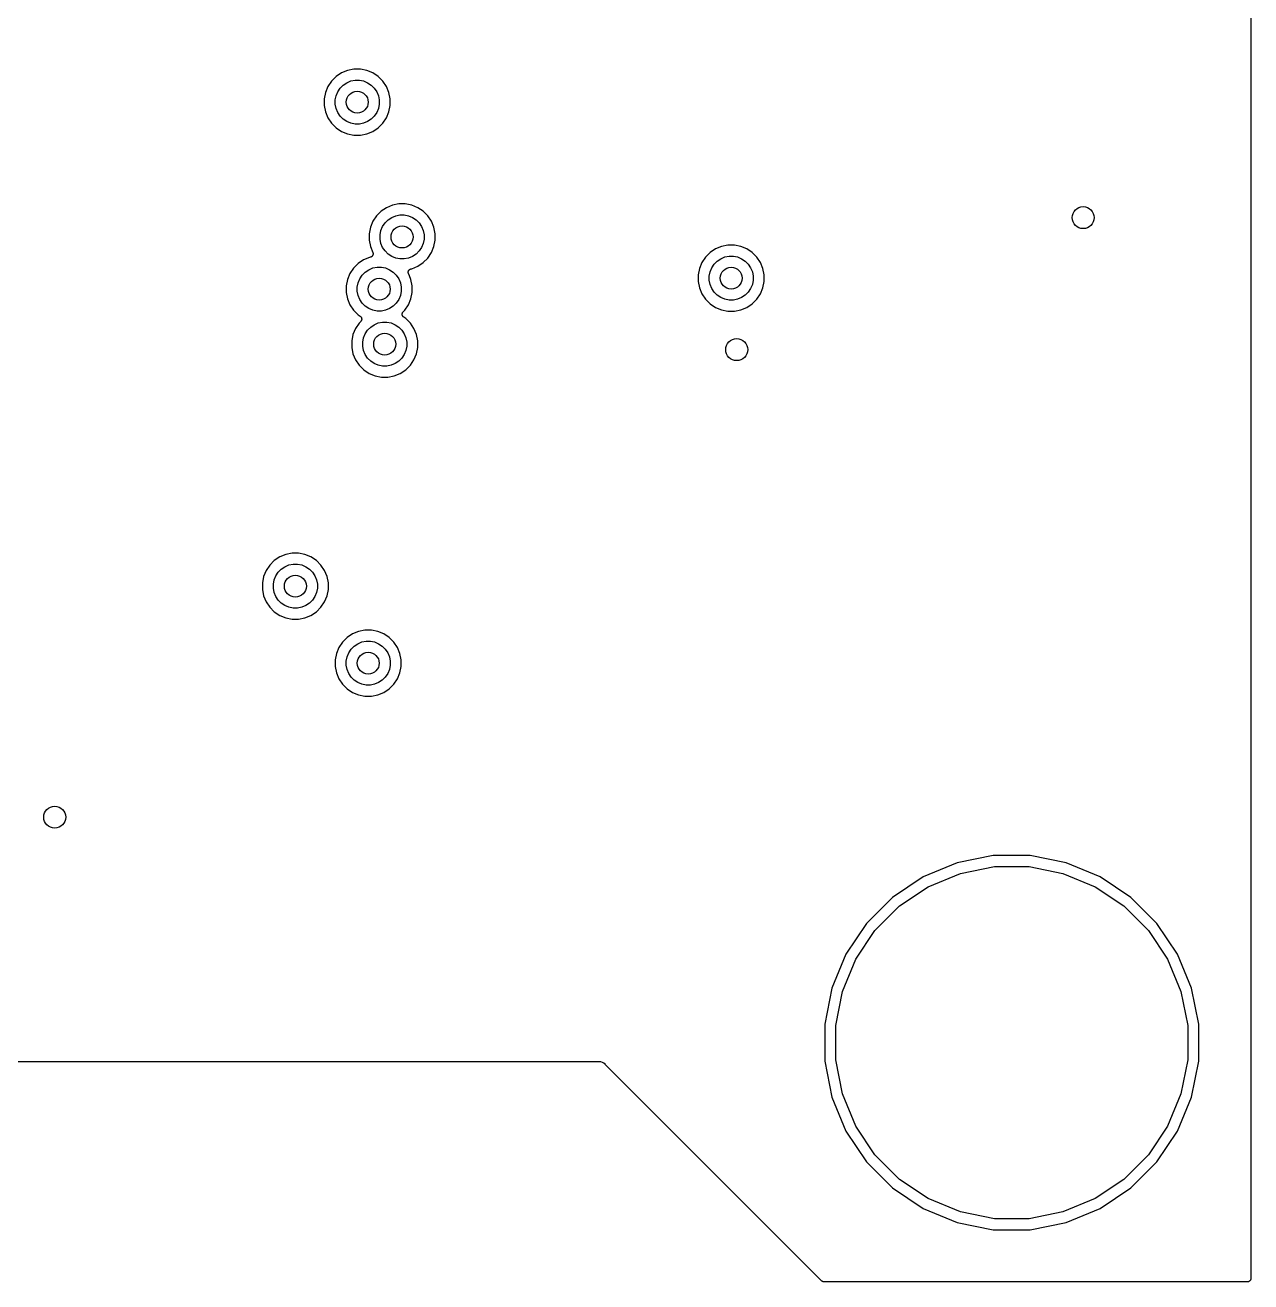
# Model space of a CAD drawing. Extents: x 113.2 to 188.8, y -123.8 to -78.2.
# Drawn here: x 166.56 to 188.85, y -123.85 to -101 of the extents above; entities that cross this region are included whole.
import ezdxf

# ---------------------------------------------------------------- set-up
doc = ezdxf.new("R2010")
doc.units = 0
doc.layers.add('BLACK', color=7, linetype='CONTINUOUS')

msp = doc.modelspace()

# ---------------------------------------------------------------- linework, layer by layer
at = {"layer": 'BLACK', "linetype": 'CONTINUOUS'}
for p, q in [((188.849, -78.2135), (188.849, -123.786)), ((172.316, -101.868), (172.218, -101.934)), ((172.425, -101.823), (172.316, -101.868)), ((172.541, -101.8), (172.425, -101.823)), ((172.659, -101.8), (172.541, -101.8)), ((172.775, -101.823), (172.659, -101.8)), ((172.884, -101.868), (172.775, -101.823)), ((172.982, -101.934), (172.884, -101.868)), ((172.068, -102.116), (172.023, -102.225)), ((172.134, -102.018), (172.068, -102.116)), ((172.218, -101.934), (172.134, -102.018)), ((172.289, -102.145), (172.345, -102.089)), ((172.345, -102.089), (172.411, -102.046)), ((172.411, -102.046), (172.483, -102.015)), ((172.483, -102.015), (172.561, -102)), ((172.561, -102), (172.639, -102)), ((172.639, -102), (172.717, -102.015)), ((172.717, -102.015), (172.789, -102.046)), ((172.789, -102.046), (172.855, -102.089)), ((172.855, -102.089), (172.911, -102.145)), ((173.066, -102.018), (172.982, -101.934)), ((173.132, -102.116), (173.066, -102.018)), ((173.177, -102.225), (173.132, -102.116)), ((172.023, -102.225), (172, -102.341)), ((172, -102.341), (172, -102.459)), ((172.2, -102.361), (172.215, -102.283)), ((172.2, -102.439), (172.2, -102.361)), ((172.215, -102.283), (172.246, -102.211)), ((172.246, -102.211), (172.289, -102.145)), ((172.911, -102.145), (172.954, -102.211)), ((172.954, -102.211), (172.985, -102.283)), ((172.985, -102.283), (173, -102.361)), ((173, -102.361), (173, -102.439)), ((173.2, -102.341), (173.177, -102.225)), ((173.2, -102.459), (173.2, -102.341)), ((172, -102.459), (172.023, -102.575)), ((172.023, -102.575), (172.068, -102.684)), ((172.215, -102.517), (172.2, -102.439)), ((172.246, -102.589), (172.215, -102.517)), ((172.289, -102.655), (172.246, -102.589)), ((172.954, -102.589), (172.911, -102.655)), ((172.985, -102.517), (172.954, -102.589)), ((173, -102.439), (172.985, -102.517)), ((173.132, -102.684), (173.177, -102.575)), ((173.177, -102.575), (173.2, -102.459)), ((172.068, -102.684), (172.134, -102.782)), ((172.134, -102.782), (172.218, -102.866)), ((172.345, -102.711), (172.289, -102.655)), ((172.411, -102.754), (172.345, -102.711)), ((172.483, -102.785), (172.411, -102.754)), ((172.561, -102.8), (172.483, -102.785)), ((172.639, -102.8), (172.561, -102.8)), ((172.717, -102.785), (172.639, -102.8)), ((172.789, -102.754), (172.717, -102.785)), ((172.855, -102.711), (172.789, -102.754)), ((172.911, -102.655), (172.855, -102.711)), ((172.982, -102.866), (173.066, -102.782)), ((173.066, -102.782), (173.132, -102.684)), ((172.218, -102.866), (172.316, -102.932)), ((172.316, -102.932), (172.425, -102.977)), ((172.425, -102.977), (172.541, -103)), ((172.541, -103), (172.659, -103)), ((172.659, -103), (172.775, -102.977)), ((172.775, -102.977), (172.884, -102.932)), ((172.884, -102.932), (172.982, -102.866)), ((173.034, -104.385), (172.95, -104.469)), ((173.132, -104.32), (173.034, -104.385)), ((173.241, -104.274), (173.132, -104.32)), ((173.357, -104.251), (173.241, -104.274)), ((173.475, -104.251), (173.357, -104.251)), ((173.591, -104.274), (173.475, -104.251)), ((173.7, -104.32), (173.591, -104.274)), ((173.799, -104.385), (173.7, -104.32)), ((173.882, -104.469), (173.799, -104.385)), ((172.885, -104.567), (172.839, -104.676)), ((172.95, -104.469), (172.885, -104.567)), ((173.062, -104.662), (173.106, -104.596)), ((173.106, -104.596), (173.161, -104.541)), ((173.161, -104.541), (173.227, -104.497)), ((173.227, -104.497), (173.3, -104.467)), ((173.3, -104.467), (173.377, -104.451)), ((173.377, -104.451), (173.456, -104.451)), ((173.456, -104.451), (173.533, -104.467)), ((173.533, -104.467), (173.606, -104.497)), ((173.606, -104.497), (173.671, -104.541)), ((173.671, -104.541), (173.727, -104.596)), ((173.727, -104.596), (173.771, -104.662)), ((173.948, -104.567), (173.882, -104.469)), ((173.993, -104.676), (173.948, -104.567)), ((172.839, -104.676), (172.816, -104.792)), ((172.816, -104.792), (172.816, -104.91)), ((173.016, -104.812), (173.032, -104.735)), ((173.016, -104.891), (173.016, -104.812)), ((173.032, -104.735), (173.062, -104.662)), ((173.771, -104.662), (173.801, -104.735)), ((173.801, -104.735), (173.816, -104.812)), ((173.816, -104.812), (173.816, -104.891)), ((174.016, -104.792), (173.993, -104.676)), ((174.016, -104.91), (174.016, -104.792)), ((172.816, -104.91), (172.839, -105.026)), ((172.839, -105.026), (172.884, -105.135)), ((173.032, -104.968), (173.016, -104.891)), ((173.062, -105.041), (173.032, -104.968)), ((173.106, -105.106), (173.062, -105.041)), ((173.161, -105.162), (173.106, -105.106)), ((173.727, -105.106), (173.671, -105.162)), ((173.771, -105.041), (173.727, -105.106)), ((173.801, -104.968), (173.771, -105.041)), ((173.816, -104.891), (173.801, -104.968)), ((173.948, -105.136), (173.993, -105.026)), ((173.993, -105.026), (174.016, -104.91)), ((179.116, -105.068), (179.018, -105.134)), ((179.225, -105.023), (179.116, -105.068)), ((179.341, -105), (179.225, -105.023)), ((179.459, -105), (179.341, -105)), ((179.575, -105.023), (179.459, -105)), ((179.684, -105.068), (179.575, -105.023)), ((179.782, -105.134), (179.684, -105.068)), ((172.618, -105.334), (172.534, -105.418)), ((172.716, -105.268), (172.618, -105.334)), ((172.825, -105.223), (172.716, -105.268)), ((172.838, -105.22), (172.825, -105.223)), ((172.844, -105.219), (172.838, -105.22)), ((172.85, -105.217), (172.844, -105.219)), ((172.855, -105.214), (172.85, -105.217)), ((172.85, -105.217), (172.85, -105.217)), ((172.85, -105.217), (172.85, -105.217)), ((172.861, -105.211), (172.855, -105.214)), ((172.866, -105.207), (172.861, -105.211)), ((172.861, -105.211), (172.861, -105.211)), ((172.861, -105.211), (172.861, -105.211)), ((172.87, -105.204), (172.866, -105.207)), ((172.874, -105.199), (172.87, -105.203)), ((172.87, -105.203), (172.87, -105.203)), ((172.87, -105.203), (172.87, -105.204)), ((172.878, -105.194), (172.874, -105.199)), ((172.881, -105.189), (172.878, -105.194)), ((172.878, -105.194), (172.878, -105.194)), ((172.878, -105.194), (172.878, -105.194)), ((172.884, -105.183), (172.881, -105.189)), ((172.884, -105.135), (172.884, -105.135)), ((172.884, -105.135), (172.884, -105.135)), ((172.884, -105.135), (172.884, -105.135)), ((172.884, -105.135), (172.885, -105.136)), ((172.886, -105.177), (172.884, -105.183)), ((172.884, -105.183), (172.884, -105.183)), ((172.884, -105.183), (172.884, -105.183)), ((172.885, -105.136), (172.886, -105.141)), ((172.886, -105.141), (172.888, -105.147)), ((172.888, -105.172), (172.886, -105.177)), ((172.888, -105.147), (172.888, -105.147)), ((172.888, -105.147), (172.888, -105.147)), ((172.888, -105.147), (172.888, -105.153)), ((172.888, -105.153), (172.889, -105.159)), ((172.889, -105.16), (172.888, -105.165)), ((172.888, -105.165), (172.888, -105.171)), ((172.888, -105.171), (172.888, -105.172)), ((172.888, -105.172), (172.888, -105.172)), ((172.889, -105.159), (172.889, -105.159)), ((172.889, -105.159), (172.889, -105.16)), ((173.227, -105.206), (173.161, -105.162)), ((173.3, -105.236), (173.227, -105.206)), ((173.377, -105.251), (173.3, -105.236)), ((173.456, -105.251), (173.377, -105.251)), ((173.533, -105.236), (173.456, -105.251)), ((173.606, -105.206), (173.533, -105.236)), ((173.671, -105.162), (173.606, -105.206)), ((173.7, -105.383), (173.799, -105.317)), ((173.799, -105.317), (173.882, -105.234)), ((173.882, -105.234), (173.948, -105.136)), ((178.868, -105.316), (178.823, -105.425)), ((178.934, -105.218), (178.868, -105.316)), ((179.018, -105.134), (178.934, -105.218)), ((179.089, -105.345), (179.145, -105.289)), ((179.145, -105.289), (179.211, -105.246)), ((179.211, -105.246), (179.283, -105.215)), ((179.283, -105.215), (179.361, -105.2)), ((179.361, -105.2), (179.439, -105.2)), ((179.439, -105.2), (179.517, -105.215)), ((179.517, -105.215), (179.589, -105.246)), ((179.589, -105.246), (179.655, -105.289)), ((179.655, -105.289), (179.711, -105.345)), ((179.866, -105.218), (179.782, -105.134)), ((179.932, -105.316), (179.866, -105.218)), ((179.977, -105.425), (179.932, -105.316)), ((172.468, -105.516), (172.423, -105.625)), ((172.534, -105.418), (172.468, -105.516)), ((172.646, -105.611), (172.689, -105.545)), ((172.689, -105.545), (172.745, -105.489)), ((172.745, -105.489), (172.811, -105.446)), ((172.811, -105.446), (172.883, -105.415)), ((172.883, -105.415), (172.961, -105.4)), ((172.961, -105.4), (173.039, -105.4)), ((173.039, -105.4), (173.117, -105.415)), ((173.117, -105.415), (173.189, -105.446)), ((173.189, -105.446), (173.255, -105.489)), ((173.255, -105.489), (173.311, -105.545)), ((173.311, -105.545), (173.354, -105.611)), ((173.527, -105.492), (173.528, -105.486)), ((173.528, -105.498), (173.527, -105.492)), ((173.527, -105.492), (173.527, -105.492)), ((173.527, -105.492), (173.527, -105.492)), ((173.528, -105.486), (173.529, -105.48)), ((173.528, -105.504), (173.528, -105.498)), ((173.53, -105.51), (173.528, -105.504)), ((173.528, -105.504), (173.528, -105.504)), ((173.528, -105.504), (173.528, -105.504)), ((173.529, -105.48), (173.53, -105.474)), ((173.529, -105.48), (173.529, -105.48)), ((173.529, -105.48), (173.529, -105.48)), ((173.53, -105.474), (173.532, -105.468)), ((173.532, -105.516), (173.53, -105.51)), ((173.532, -105.468), (173.535, -105.463)), ((173.532, -105.468), (173.532, -105.468)), ((173.532, -105.468), (173.532, -105.468)), ((173.532, -105.517), (173.532, -105.516)), ((173.532, -105.516), (173.532, -105.516)), ((173.532, -105.516), (173.532, -105.516)), ((173.532, -105.516), (173.532, -105.516)), ((173.549, -105.559), (173.532, -105.517)), ((173.535, -105.463), (173.538, -105.457)), ((173.538, -105.457), (173.542, -105.453)), ((173.538, -105.457), (173.538, -105.457)), ((173.538, -105.457), (173.538, -105.457)), ((173.542, -105.453), (173.546, -105.448)), ((173.546, -105.448), (173.551, -105.444)), ((173.546, -105.448), (173.546, -105.448)), ((173.546, -105.448), (173.546, -105.448)), ((173.55, -105.559), (173.549, -105.559)), ((173.577, -105.625), (173.55, -105.559)), ((173.551, -105.444), (173.555, -105.44)), ((173.555, -105.44), (173.555, -105.44)), ((173.555, -105.44), (173.556, -105.44)), ((173.556, -105.44), (173.561, -105.437)), ((173.561, -105.437), (173.566, -105.434)), ((173.566, -105.434), (173.572, -105.433)), ((173.566, -105.434), (173.566, -105.434)), ((173.566, -105.434), (173.566, -105.434)), ((173.572, -105.433), (173.578, -105.431)), ((173.578, -105.431), (173.591, -105.428)), ((173.591, -105.428), (173.7, -105.383)), ((178.823, -105.425), (178.8, -105.541)), ((178.8, -105.541), (178.8, -105.659)), ((179, -105.561), (179.015, -105.483)), ((179, -105.639), (179, -105.561)), ((179.015, -105.483), (179.046, -105.411)), ((179.046, -105.411), (179.089, -105.345)), ((179.711, -105.345), (179.754, -105.411)), ((179.754, -105.411), (179.785, -105.483)), ((179.785, -105.483), (179.8, -105.561)), ((179.8, -105.561), (179.8, -105.639)), ((180, -105.541), (179.977, -105.425)), ((180, -105.659), (180, -105.541)), ((172.423, -105.625), (172.4, -105.741)), ((172.4, -105.741), (172.4, -105.859)), ((172.6, -105.761), (172.615, -105.683)), ((172.6, -105.839), (172.6, -105.761)), ((172.615, -105.683), (172.646, -105.611)), ((173.354, -105.611), (173.385, -105.683)), ((173.385, -105.683), (173.4, -105.761)), ((173.4, -105.761), (173.4, -105.839)), ((173.6, -105.741), (173.577, -105.625)), ((173.6, -105.859), (173.6, -105.741)), ((178.8, -105.659), (178.823, -105.775)), ((178.823, -105.775), (178.868, -105.884)), ((179.015, -105.717), (179, -105.639)), ((179.046, -105.789), (179.015, -105.717)), ((179.089, -105.855), (179.046, -105.789)), ((179.754, -105.789), (179.711, -105.855)), ((179.785, -105.717), (179.754, -105.789)), ((179.8, -105.639), (179.785, -105.717)), ((179.932, -105.884), (179.977, -105.775)), ((179.977, -105.775), (180, -105.659)), ((172.4, -105.859), (172.423, -105.975)), ((172.423, -105.975), (172.468, -106.084)), ((172.615, -105.917), (172.6, -105.839)), ((172.646, -105.989), (172.615, -105.917)), ((172.689, -106.055), (172.646, -105.989)), ((173.354, -105.989), (173.311, -106.055)), ((173.385, -105.917), (173.354, -105.989)), ((173.4, -105.839), (173.385, -105.917)), ((173.532, -106.084), (173.577, -105.975)), ((173.577, -105.975), (173.6, -105.859)), ((178.868, -105.884), (178.934, -105.982)), ((178.934, -105.982), (179.018, -106.066)), ((179.145, -105.911), (179.089, -105.855)), ((179.211, -105.954), (179.145, -105.911)), ((179.283, -105.985), (179.211, -105.954)), ((179.361, -106), (179.283, -105.985)), ((179.439, -106), (179.361, -106)), ((179.517, -105.985), (179.439, -106)), ((179.589, -105.954), (179.517, -105.985)), ((179.655, -105.911), (179.589, -105.954)), ((179.711, -105.855), (179.655, -105.911)), ((179.782, -106.066), (179.866, -105.982)), ((179.866, -105.982), (179.932, -105.884)), ((172.468, -106.084), (172.534, -106.182)), ((172.534, -106.182), (172.618, -106.266)), ((172.745, -106.111), (172.689, -106.055)), ((172.811, -106.154), (172.745, -106.111)), ((172.883, -106.185), (172.811, -106.154)), ((172.961, -106.2), (172.883, -106.185)), ((173.039, -106.2), (172.961, -106.2)), ((173.117, -106.185), (173.039, -106.2)), ((173.189, -106.154), (173.117, -106.185)), ((173.255, -106.111), (173.189, -106.154)), ((173.311, -106.055), (173.255, -106.111)), ((173.418, -106.251), (173.419, -106.245)), ((173.419, -106.244), (173.421, -106.238)), ((173.419, -106.245), (173.419, -106.244)), ((173.419, -106.244), (173.419, -106.244)), ((173.421, -106.238), (173.422, -106.233)), ((173.422, -106.233), (173.423, -106.232)), ((173.422, -106.233), (173.422, -106.233)), ((173.423, -106.232), (173.425, -106.227)), ((173.425, -106.227), (173.428, -106.222)), ((173.428, -106.222), (173.432, -106.217)), ((173.428, -106.222), (173.428, -106.222)), ((173.428, -106.222), (173.428, -106.222)), ((173.432, -106.217), (173.436, -106.213)), ((173.436, -106.213), (173.466, -106.182)), ((173.466, -106.182), (173.532, -106.084)), ((179.018, -106.066), (179.116, -106.132)), ((179.116, -106.132), (179.225, -106.177)), ((179.225, -106.177), (179.341, -106.2)), ((179.341, -106.2), (179.459, -106.2)), ((179.459, -106.2), (179.575, -106.177)), ((179.575, -106.177), (179.684, -106.132)), ((179.684, -106.132), (179.782, -106.066)), ((172.634, -106.418), (172.568, -106.516)), ((172.618, -106.266), (172.654, -106.291)), ((172.664, -106.387), (172.634, -106.418)), ((172.654, -106.291), (172.655, -106.291)), ((172.655, -106.291), (172.655, -106.291)), ((172.655, -106.291), (172.655, -106.291)), ((172.655, -106.291), (172.655, -106.291)), ((172.655, -106.291), (172.66, -106.295)), ((172.66, -106.295), (172.664, -106.299)), ((172.664, -106.299), (172.664, -106.299)), ((172.664, -106.299), (172.665, -106.299)), ((172.668, -106.383), (172.664, -106.387)), ((172.665, -106.299), (172.668, -106.304)), ((172.668, -106.304), (172.672, -106.308)), ((172.672, -106.378), (172.668, -106.383)), ((172.672, -106.308), (172.672, -106.309)), ((172.672, -106.309), (172.672, -106.309)), ((172.672, -106.309), (172.675, -106.314)), ((172.675, -106.373), (172.672, -106.378)), ((172.672, -106.378), (172.672, -106.378)), ((172.672, -106.378), (172.672, -106.378)), ((172.675, -106.314), (172.678, -106.319)), ((172.677, -106.368), (172.675, -106.373)), ((172.678, -106.367), (172.677, -106.368)), ((172.678, -106.319), (172.678, -106.319)), ((172.678, -106.319), (172.678, -106.32)), ((172.678, -106.32), (172.68, -106.325)), ((172.679, -106.361), (172.678, -106.367)), ((172.678, -106.367), (172.678, -106.367)), ((172.681, -106.356), (172.679, -106.361)), ((172.68, -106.325), (172.681, -106.331)), ((172.681, -106.331), (172.681, -106.331)), ((172.681, -106.331), (172.681, -106.331)), ((172.681, -106.331), (172.682, -106.337)), ((172.682, -106.349), (172.681, -106.355)), ((172.681, -106.355), (172.681, -106.356)), ((172.681, -106.356), (172.681, -106.356)), ((172.682, -106.337), (172.682, -106.343)), ((172.682, -106.343), (172.682, -106.343)), ((172.682, -106.343), (172.682, -106.344)), ((172.682, -106.344), (172.682, -106.349)), ((172.845, -106.489), (172.911, -106.446)), ((172.911, -106.446), (172.983, -106.415)), ((172.983, -106.415), (173.061, -106.4)), ((173.061, -106.4), (173.139, -106.4)), ((173.139, -106.4), (173.217, -106.415)), ((173.217, -106.415), (173.289, -106.446)), ((173.289, -106.446), (173.355, -106.489)), ((173.418, -106.256), (173.418, -106.251)), ((173.418, -106.257), (173.418, -106.256)), ((173.418, -106.263), (173.418, -106.257)), ((173.418, -106.257), (173.418, -106.257)), ((173.419, -106.269), (173.418, -106.263)), ((173.42, -106.275), (173.419, -106.269)), ((173.419, -106.269), (173.419, -106.269)), ((173.419, -106.269), (173.419, -106.269)), ((173.422, -106.28), (173.42, -106.275)), ((173.422, -106.281), (173.422, -106.28)), ((173.425, -106.286), (173.422, -106.281)), ((173.422, -106.281), (173.422, -106.281)), ((173.428, -106.291), (173.425, -106.286)), ((173.428, -106.292), (173.428, -106.291)), ((173.428, -106.291), (173.428, -106.291)), ((173.432, -106.296), (173.428, -106.292)), ((173.435, -106.301), (173.432, -106.296)), ((173.436, -106.301), (173.435, -106.301)), ((173.44, -106.305), (173.436, -106.301)), ((173.436, -106.301), (173.436, -106.301)), ((173.445, -106.309), (173.44, -106.305)), ((173.446, -106.309), (173.445, -106.309)), ((173.445, -106.309), (173.445, -106.309)), ((173.445, -106.309), (173.445, -106.309)), ((173.445, -106.309), (173.445, -106.309)), ((173.482, -106.334), (173.446, -106.309)), ((173.566, -106.418), (173.482, -106.334)), ((173.632, -106.516), (173.566, -106.418)), ((172.523, -106.625), (172.5, -106.741)), ((172.568, -106.516), (172.523, -106.625)), ((172.7, -106.761), (172.715, -106.683)), ((172.715, -106.683), (172.746, -106.611)), ((172.746, -106.611), (172.789, -106.545)), ((172.789, -106.545), (172.845, -106.489)), ((173.355, -106.489), (173.411, -106.545)), ((173.411, -106.545), (173.454, -106.611)), ((173.454, -106.611), (173.485, -106.683)), ((173.485, -106.683), (173.5, -106.761)), ((173.677, -106.625), (173.632, -106.516)), ((173.7, -106.741), (173.677, -106.625)), ((172.5, -106.741), (172.5, -106.859)), ((172.5, -106.859), (172.523, -106.975)), ((172.7, -106.839), (172.7, -106.761)), ((172.715, -106.917), (172.7, -106.839)), ((172.746, -106.989), (172.715, -106.917)), ((173.485, -106.917), (173.454, -106.989)), ((173.5, -106.839), (173.485, -106.917)), ((173.5, -106.761), (173.5, -106.839)), ((173.677, -106.975), (173.7, -106.859)), ((173.7, -106.859), (173.7, -106.741)), ((172.523, -106.975), (172.568, -107.084)), ((172.568, -107.084), (172.634, -107.182)), ((172.789, -107.055), (172.746, -106.989)), ((172.845, -107.111), (172.789, -107.055)), ((172.911, -107.154), (172.845, -107.111)), ((172.983, -107.185), (172.911, -107.154)), ((173.289, -107.154), (173.217, -107.185)), ((173.355, -107.111), (173.289, -107.154)), ((173.411, -107.055), (173.355, -107.111)), ((173.454, -106.989), (173.411, -107.055)), ((173.566, -107.182), (173.632, -107.084)), ((173.632, -107.084), (173.677, -106.975)), ((172.634, -107.182), (172.718, -107.266)), ((172.718, -107.266), (172.816, -107.332)), ((172.816, -107.332), (172.925, -107.377)), ((172.925, -107.377), (173.041, -107.4)), ((173.061, -107.2), (172.983, -107.185)), ((173.139, -107.2), (173.061, -107.2)), ((173.217, -107.185), (173.139, -107.2)), ((173.159, -107.4), (173.275, -107.377)), ((173.275, -107.377), (173.384, -107.332)), ((173.384, -107.332), (173.482, -107.266)), ((173.482, -107.266), (173.566, -107.182)), ((173.041, -107.4), (173.159, -107.4)), ((171.009, -110.818), (170.943, -110.916)), ((171.093, -110.734), (171.009, -110.818)), ((171.191, -110.668), (171.093, -110.734)), ((171.3, -110.623), (171.191, -110.668)), ((171.286, -110.846), (171.358, -110.815)), ((171.416, -110.6), (171.3, -110.623)), ((171.358, -110.815), (171.436, -110.8)), ((171.534, -110.6), (171.416, -110.6)), ((171.436, -110.8), (171.514, -110.8)), ((171.514, -110.8), (171.592, -110.815)), ((171.65, -110.623), (171.534, -110.6)), ((171.592, -110.815), (171.664, -110.846)), ((171.759, -110.668), (171.65, -110.623)), ((171.857, -110.734), (171.759, -110.668)), ((171.941, -110.818), (171.857, -110.734)), ((172.007, -110.916), (171.941, -110.818)), ((170.898, -111.025), (170.875, -111.141)), ((170.943, -110.916), (170.898, -111.025)), ((171.09, -111.083), (171.121, -111.011)), ((171.121, -111.011), (171.164, -110.945)), ((171.164, -110.945), (171.22, -110.889)), ((171.22, -110.889), (171.286, -110.846)), ((171.664, -110.846), (171.73, -110.889)), ((171.73, -110.889), (171.786, -110.945)), ((171.786, -110.945), (171.829, -111.011)), ((171.829, -111.011), (171.86, -111.083)), ((172.052, -111.025), (172.007, -110.916)), ((172.075, -111.141), (172.052, -111.025)), ((170.875, -111.141), (170.875, -111.259)), ((170.875, -111.259), (170.898, -111.375)), ((171.075, -111.161), (171.09, -111.083)), ((171.075, -111.239), (171.075, -111.161)), ((171.09, -111.317), (171.075, -111.239)), ((171.86, -111.083), (171.875, -111.161)), ((171.875, -111.239), (171.86, -111.317)), ((171.875, -111.161), (171.875, -111.239)), ((172.052, -111.375), (172.075, -111.259)), ((172.075, -111.259), (172.075, -111.141)), ((170.898, -111.375), (170.943, -111.484)), ((170.943, -111.484), (171.009, -111.582)), ((171.121, -111.389), (171.09, -111.317)), ((171.164, -111.455), (171.121, -111.389)), ((171.22, -111.511), (171.164, -111.455)), ((171.786, -111.455), (171.73, -111.511)), ((171.829, -111.389), (171.786, -111.455)), ((171.86, -111.317), (171.829, -111.389)), ((171.941, -111.582), (172.007, -111.484)), ((172.007, -111.484), (172.052, -111.375)), ((171.009, -111.582), (171.093, -111.666)), ((171.093, -111.666), (171.191, -111.732)), ((171.191, -111.732), (171.3, -111.777)), ((171.286, -111.554), (171.22, -111.511)), ((171.358, -111.585), (171.286, -111.554)), ((171.436, -111.6), (171.358, -111.585)), ((171.514, -111.6), (171.436, -111.6)), ((171.592, -111.585), (171.514, -111.6)), ((171.664, -111.554), (171.592, -111.585)), ((171.65, -111.777), (171.759, -111.732)), ((171.73, -111.511), (171.664, -111.554)), ((171.759, -111.732), (171.857, -111.666)), ((171.857, -111.666), (171.941, -111.582)), ((171.3, -111.777), (171.416, -111.8)), ((171.416, -111.8), (171.534, -111.8)), ((171.534, -111.8), (171.65, -111.777)), ((172.418, -112.134), (172.334, -112.218)), ((172.516, -112.068), (172.418, -112.134)), ((172.625, -112.023), (172.516, -112.068)), ((172.741, -112), (172.625, -112.023)), ((172.859, -112), (172.741, -112)), ((172.975, -112.023), (172.859, -112)), ((173.084, -112.068), (172.975, -112.023)), ((173.182, -112.134), (173.084, -112.068)), ((173.266, -112.218), (173.182, -112.134)), ((172.268, -112.316), (172.223, -112.425)), ((172.334, -112.218), (172.268, -112.316)), ((172.415, -112.483), (172.446, -112.411)), ((172.446, -112.411), (172.489, -112.345)), ((172.489, -112.345), (172.545, -112.289)), ((172.545, -112.289), (172.611, -112.246)), ((172.611, -112.246), (172.683, -112.215)), ((172.683, -112.215), (172.761, -112.2)), ((172.761, -112.2), (172.839, -112.2)), ((172.839, -112.2), (172.917, -112.215)), ((172.917, -112.215), (172.989, -112.246)), ((172.989, -112.246), (173.055, -112.289)), ((173.055, -112.289), (173.111, -112.345)), ((173.111, -112.345), (173.154, -112.411)), ((173.154, -112.411), (173.185, -112.483)), ((173.332, -112.316), (173.266, -112.218)), ((173.377, -112.425), (173.332, -112.316)), ((172.223, -112.425), (172.2, -112.541)), ((172.2, -112.541), (172.2, -112.659)), ((172.4, -112.561), (172.415, -112.483)), ((172.4, -112.639), (172.4, -112.561)), ((172.415, -112.717), (172.4, -112.639)), ((173.185, -112.483), (173.2, -112.561)), ((173.2, -112.639), (173.185, -112.717)), ((173.2, -112.561), (173.2, -112.639)), ((173.4, -112.541), (173.377, -112.425)), ((173.4, -112.659), (173.4, -112.541)), ((172.2, -112.659), (172.223, -112.775)), ((172.223, -112.775), (172.268, -112.884)), ((172.446, -112.789), (172.415, -112.717)), ((172.489, -112.855), (172.446, -112.789)), ((172.545, -112.911), (172.489, -112.855)), ((173.111, -112.855), (173.055, -112.911)), ((173.154, -112.789), (173.111, -112.855)), ((173.185, -112.717), (173.154, -112.789)), ((173.332, -112.884), (173.377, -112.775)), ((173.377, -112.775), (173.4, -112.659)), ((172.268, -112.884), (172.334, -112.982)), ((172.334, -112.982), (172.418, -113.066)), ((172.418, -113.066), (172.516, -113.132)), ((172.611, -112.954), (172.545, -112.911)), ((172.683, -112.985), (172.611, -112.954)), ((172.761, -113), (172.683, -112.985)), ((172.839, -113), (172.761, -113)), ((172.917, -112.985), (172.839, -113)), ((172.989, -112.954), (172.917, -112.985)), ((173.055, -112.911), (172.989, -112.954)), ((173.084, -113.132), (173.182, -113.066)), ((173.182, -113.066), (173.266, -112.982)), ((173.266, -112.982), (173.332, -112.884)), ((172.516, -113.132), (172.625, -113.177)), ((172.625, -113.177), (172.741, -113.2)), ((172.741, -113.2), (172.859, -113.2)), ((172.859, -113.2), (172.975, -113.177)), ((172.975, -113.177), (173.084, -113.132)), ((183.508, -116.231), (182.889, -116.487)), ((184.165, -116.1), (183.508, -116.231)), ((183.567, -116.423), (184.185, -116.3)), ((184.835, -116.1), (184.165, -116.1)), ((184.185, -116.3), (184.815, -116.3)), ((184.815, -116.3), (185.433, -116.423)), ((185.492, -116.231), (184.835, -116.1)), ((186.111, -116.487), (185.492, -116.231)), ((182.889, -116.487), (182.333, -116.859)), ((182.984, -116.664), (183.567, -116.423)), ((185.433, -116.423), (186.016, -116.664)), ((186.667, -116.859), (186.111, -116.487)), ((182.46, -117.014), (182.984, -116.664)), ((186.016, -116.664), (186.54, -117.014)), ((182.333, -116.859), (181.859, -117.333)), ((187.141, -117.333), (186.667, -116.859)), ((182.014, -117.46), (182.46, -117.014)), ((186.54, -117.014), (186.986, -117.46)), ((181.859, -117.333), (181.487, -117.889)), ((187.513, -117.889), (187.141, -117.333)), ((181.664, -117.984), (182.014, -117.46)), ((186.986, -117.46), (187.336, -117.984)), ((181.487, -117.889), (181.231, -118.508)), ((187.769, -118.508), (187.513, -117.889)), ((181.423, -118.567), (181.664, -117.984)), ((187.336, -117.984), (187.577, -118.567)), ((181.231, -118.508), (181.1, -119.165)), ((181.3, -119.185), (181.423, -118.567)), ((187.577, -118.567), (187.7, -119.185)), ((187.9, -119.165), (187.769, -118.508)), ((181.1, -119.165), (181.1, -119.835)), ((181.3, -119.815), (181.3, -119.185)), ((187.7, -119.185), (187.7, -119.815)), ((187.9, -119.835), (187.9, -119.165)), ((176.99, -119.849), (125.01, -119.849)), ((176.992, -119.849), (176.99, -119.849)), ((176.995, -119.849), (176.992, -119.849)), ((176.996, -119.849), (176.995, -119.849)), ((177, -119.849), (176.996, -119.849)), ((177.004, -119.849), (177, -119.849)), ((177.03, -119.851), (177.004, -119.849)), ((177.004, -119.849), (177.004, -119.849)), ((177.058, -119.86), (177.03, -119.851)), ((177.084, -119.874), (177.058, -119.86)), ((177.107, -119.893), (177.084, -119.874)), ((177.11, -119.896), (177.107, -119.893)), ((177.112, -119.898), (177.11, -119.896)), ((177.113, -119.9), (177.112, -119.898)), ((177.114, -119.901), (177.113, -119.9)), ((181.044, -123.831), (177.114, -119.901)), ((181.1, -119.835), (181.231, -120.492)), ((181.423, -120.433), (181.3, -119.815)), ((187.7, -119.815), (187.577, -120.433)), ((187.769, -120.492), (187.9, -119.835)), ((181.231, -120.492), (181.487, -121.111)), ((181.664, -121.016), (181.423, -120.433)), ((187.577, -120.433), (187.336, -121.016)), ((187.513, -121.111), (187.769, -120.492)), ((182.014, -121.54), (181.664, -121.016)), ((187.336, -121.016), (186.986, -121.54)), ((181.487, -121.111), (181.859, -121.667)), ((187.141, -121.667), (187.513, -121.111)), ((182.46, -121.986), (182.014, -121.54)), ((186.986, -121.54), (186.54, -121.986)), ((181.859, -121.667), (182.333, -122.141)), ((186.667, -122.141), (187.141, -121.667)), ((182.984, -122.336), (182.46, -121.986)), ((186.54, -121.986), (186.016, -122.336)), ((182.333, -122.141), (182.889, -122.513)), ((186.111, -122.513), (186.667, -122.141)), ((183.567, -122.577), (182.984, -122.336)), ((186.016, -122.336), (185.433, -122.577)), ((182.889, -122.513), (183.508, -122.769)), ((184.185, -122.7), (183.567, -122.577)), ((185.433, -122.577), (184.815, -122.7)), ((185.492, -122.769), (186.111, -122.513)), ((183.508, -122.769), (184.165, -122.9)), ((184.165, -122.9), (184.835, -122.9)), ((184.815, -122.7), (184.185, -122.7)), ((184.835, -122.9), (185.492, -122.769)), ((181.048, -123.835), (181.044, -123.831)), ((181.053, -123.838), (181.048, -123.835)), ((181.053, -123.839), (181.053, -123.838)), ((181.053, -123.838), (181.053, -123.838)), ((181.059, -123.841), (181.053, -123.839)), ((181.064, -123.844), (181.059, -123.841)), ((188.816, -123.842), (188.81, -123.845)), ((188.821, -123.839), (188.816, -123.842)), ((188.826, -123.835), (188.821, -123.839)), ((188.821, -123.839), (188.821, -123.839)), ((188.821, -123.839), (188.821, -123.839)), ((188.83, -123.831), (188.826, -123.835)), ((188.831, -123.831), (188.83, -123.831)), ((188.835, -123.826), (188.831, -123.831)), ((188.831, -123.831), (188.831, -123.831)), ((188.838, -123.822), (188.835, -123.826)), ((188.839, -123.822), (188.838, -123.822)), ((188.838, -123.822), (188.838, -123.822)), ((188.841, -123.816), (188.839, -123.822)), ((188.844, -123.811), (188.841, -123.816)), ((188.846, -123.805), (188.844, -123.811)), ((188.844, -123.811), (188.844, -123.811)), ((188.844, -123.811), (188.844, -123.811)), ((188.848, -123.8), (188.846, -123.805)), ((188.849, -123.793), (188.848, -123.799)), ((188.848, -123.799), (188.848, -123.799)), ((188.848, -123.799), (188.848, -123.8)), ((188.849, -123.786), (188.849, -123.787)), ((188.849, -123.787), (188.849, -123.787)), ((188.849, -123.787), (188.849, -123.787)), ((188.849, -123.787), (188.849, -123.787)), ((188.849, -123.787), (188.849, -123.793)), ((181.07, -123.846), (181.064, -123.844)), ((181.064, -123.844), (181.064, -123.844)), ((181.064, -123.844), (181.064, -123.844)), ((181.075, -123.848), (181.07, -123.846)), ((181.076, -123.848), (181.075, -123.848)), ((181.082, -123.849), (181.076, -123.848)), ((181.076, -123.848), (181.076, -123.848)), ((181.088, -123.849), (181.082, -123.849)), ((188.786, -123.849), (181.088, -123.849)), ((181.088, -123.849), (181.088, -123.849)), ((181.088, -123.849), (181.088, -123.849)), ((181.088, -123.849), (181.088, -123.849)), ((181.088, -123.849), (181.088, -123.849)), ((188.792, -123.849), (188.786, -123.849)), ((188.798, -123.848), (188.792, -123.849)), ((188.799, -123.848), (188.798, -123.848)), ((188.798, -123.848), (188.798, -123.848)), ((188.804, -123.846), (188.799, -123.848)), ((188.81, -123.845), (188.804, -123.846)), ((188.81, -123.845), (188.81, -123.845)), ((188.81, -123.845), (188.81, -123.845))]:
    msp.add_line(p, q, dxfattribs=at)
at = {"layer": 'BLACK'}
for centre in [(172.6, -102.4), (185.8, -104.5), (173.416, -104.851), (179.4, -105.6), (173, -105.8), (173.1, -106.8), (179.5, -106.9), (171.475, -111.2), (172.8, -112.6), (167.1, -115.4)]:
    msp.add_circle(centre, 0.2, dxfattribs=at)

doc.saveas('drawing.dxf')
